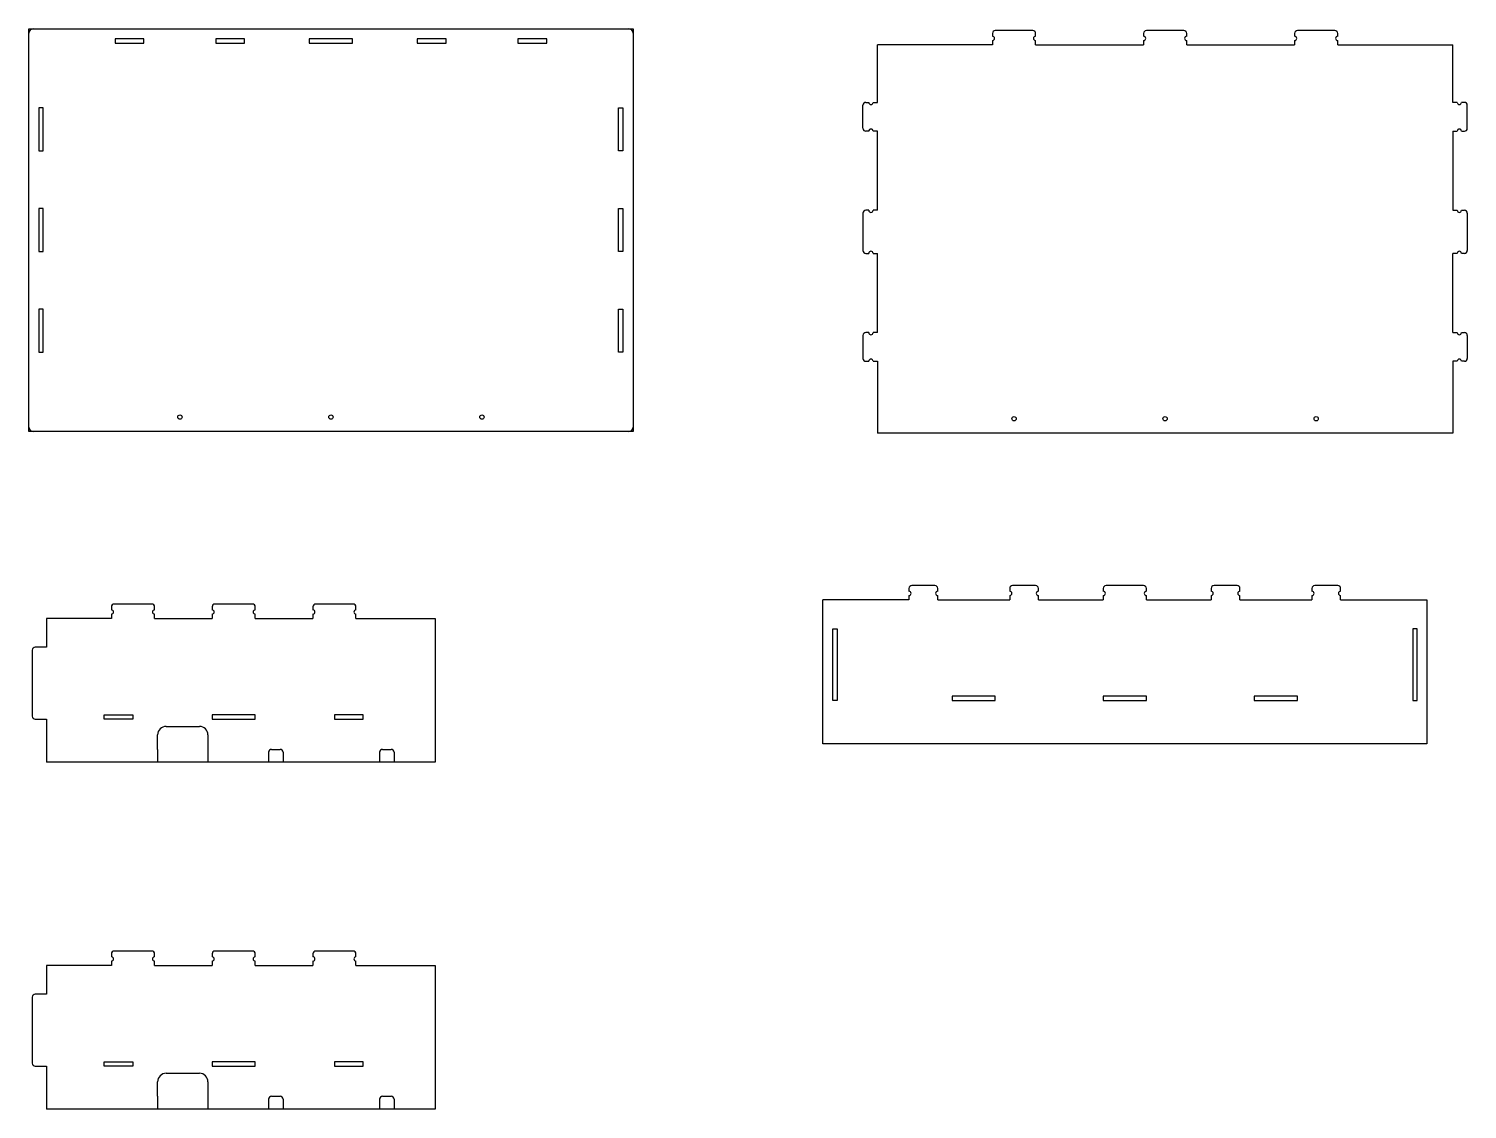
# Model space of a CAD drawing. Header units: millimetres. Extents: x 1934 to 2933, y 2847 to 3599.
import ezdxf

# ---------------------------------------------------------------- set-up
doc = ezdxf.new("R2010")
doc.units = ezdxf.units.MM
doc.header["$PDMODE"] = 2

msp = doc.modelspace()

# ---------------------------------------------------------------- linework, layer by layer
for p, q in [((1933.66, 3598.62), (2353.66, 3598.62)), ((1933.66, 3318.62), (1933.66, 3598.62)), ((2013.66, 3591.62), (1993.66, 3591.62)), ((1993.66, 3591.62), (1993.66, 3588.62)), ((2013.66, 3588.62), (2013.66, 3591.62)), ((2083.66, 3591.62), (2063.66, 3591.62)), ((2063.66, 3591.62), (2063.66, 3588.62)), ((2083.66, 3588.62), (2083.66, 3591.62)), ((2158.66, 3591.62), (2128.66, 3591.62)), ((2128.66, 3591.62), (2128.66, 3588.62)), ((2158.66, 3588.62), (2158.66, 3591.62)), ((2223.66, 3591.62), (2203.66, 3591.62)), ((2203.66, 3591.62), (2203.66, 3588.62)), ((2223.66, 3588.62), (2223.66, 3591.62)), ((2293.66, 3591.62), (2273.66, 3591.62)), ((2273.66, 3591.62), (2273.66, 3588.62)), ((2293.66, 3588.62), (2293.66, 3591.62)), ((2353.66, 3598.62), (2353.66, 3318.62)), ((2603.45, 3595.39), (2603.45, 3593.39)), ((2603.45, 3590.39), (2603.45, 3587.39)), ((2631.45, 3597.39), (2605.45, 3597.39)), ((2633.45, 3593.39), (2633.45, 3595.39)), ((2633.45, 3587.39), (2633.45, 3590.39)), ((2708.45, 3595.39), (2708.45, 3593.39)), ((2708.45, 3590.39), (2708.45, 3587.39)), ((2736.45, 3597.39), (2710.45, 3597.39)), ((2738.45, 3593.39), (2738.45, 3595.39)), ((2738.45, 3587.39), (2738.45, 3590.39)), ((2813.45, 3595.39), (2813.45, 3593.39)), ((2813.45, 3590.39), (2813.45, 3587.39)), ((2841.45, 3597.39), (2815.45, 3597.39)), ((2843.45, 3593.39), (2843.45, 3595.39)), ((2843.45, 3587.39), (2843.45, 3590.39)), ((1993.66, 3588.62), (2003.66, 3588.62)), ((2003.66, 3588.62), (2013.66, 3588.62)), ((2063.66, 3588.62), (2073.66, 3588.62)), ((2073.66, 3588.62), (2083.66, 3588.62)), ((2128.66, 3588.62), (2143.66, 3588.62)), ((2143.66, 3588.62), (2158.66, 3588.62)), ((2203.66, 3588.62), (2213.66, 3588.62)), ((2213.66, 3588.62), (2223.66, 3588.62)), ((2273.66, 3588.62), (2283.66, 3588.62)), ((2283.66, 3588.62), (2293.66, 3588.62)), ((2603.45, 3587.39), (2523.45, 3587.39)), ((2523.45, 3547.39), (2523.45, 3587.39)), ((2633.45, 3587.39), (2708.45, 3587.39)), ((2738.45, 3587.39), (2813.45, 3587.39)), ((2843.45, 3587.39), (2923.45, 3587.39)), ((2923.45, 3547.39), (2923.45, 3587.39)), ((1943.66, 3543.62), (1940.66, 3543.62)), ((1940.66, 3543.62), (1940.66, 3513.62)), ((1943.66, 3528.62), (1943.66, 3543.62)), ((2343.66, 3528.62), (2343.66, 3543.62)), ((2343.66, 3543.62), (2346.66, 3543.62)), ((2346.66, 3543.62), (2346.66, 3513.62)), ((2513.45, 3529.39), (2513.45, 3545.39)), ((2515.45, 3547.39), (2517.45, 3547.39)), ((2520.45, 3547.39), (2523.45, 3547.39)), ((2926.45, 3547.39), (2923.45, 3547.39)), ((2931.45, 3547.39), (2929.45, 3547.39)), ((2933.45, 3529.39), (2933.45, 3545.39)), ((1943.66, 3513.62), (1943.66, 3528.62)), ((2343.66, 3513.62), (2343.66, 3528.62)), ((2517.45, 3527.39), (2515.45, 3527.39)), ((2523.45, 3527.39), (2520.45, 3527.39)), ((2523.45, 3472.39), (2523.45, 3527.39)), ((2923.45, 3527.39), (2926.45, 3527.39)), ((2923.45, 3527.39), (2923.45, 3472.39)), ((2929.45, 3527.39), (2931.45, 3527.39)), ((1940.66, 3513.62), (1943.66, 3513.62)), ((2346.66, 3513.62), (2343.66, 3513.62)), ((1943.66, 3473.62), (1940.66, 3473.62)), ((1940.66, 3473.62), (1940.66, 3443.62)), ((1943.66, 3458.62), (1943.66, 3473.62)), ((2343.66, 3458.62), (2343.66, 3473.62)), ((2343.66, 3473.62), (2346.66, 3473.62)), ((2346.66, 3473.62), (2346.66, 3443.62)), ((2513.45, 3470.39), (2513.45, 3444.39)), ((2517.45, 3472.39), (2515.45, 3472.39)), ((2523.45, 3472.39), (2520.45, 3472.39)), ((2923.45, 3472.39), (2926.45, 3472.39)), ((2929.45, 3472.39), (2931.45, 3472.39)), ((2933.45, 3470.39), (2933.45, 3444.39)), ((1943.66, 3443.62), (1943.66, 3458.62)), ((2343.66, 3443.62), (2343.66, 3458.62)), ((1940.66, 3443.62), (1943.66, 3443.62)), ((2346.66, 3443.62), (2343.66, 3443.62)), ((2515.45, 3442.39), (2517.45, 3442.39)), ((2520.45, 3442.39), (2523.45, 3442.39)), ((2523.45, 3387.39), (2523.45, 3442.39)), ((2923.45, 3387.39), (2923.45, 3442.39)), ((2926.45, 3442.39), (2923.45, 3442.39)), ((2931.45, 3442.39), (2929.45, 3442.39)), ((1943.66, 3403.62), (1940.66, 3403.62)), ((1940.66, 3403.62), (1940.66, 3373.62)), ((1943.66, 3388.62), (1943.66, 3403.62)), ((2343.66, 3388.62), (2343.66, 3403.62)), ((2343.66, 3403.62), (2346.66, 3403.62)), ((2346.66, 3403.62), (2346.66, 3373.62)), ((1943.66, 3373.62), (1943.66, 3388.62)), ((2343.66, 3373.62), (2343.66, 3388.62)), ((2513.45, 3385.39), (2513.45, 3369.39)), ((2517.45, 3387.39), (2515.45, 3387.39)), ((2523.45, 3387.39), (2520.45, 3387.39)), ((2923.45, 3387.39), (2926.45, 3387.39)), ((2929.45, 3387.39), (2931.45, 3387.39)), ((2933.45, 3385.39), (2933.45, 3369.39)), ((1940.66, 3373.62), (1943.66, 3373.62)), ((2346.66, 3373.62), (2343.66, 3373.62)), ((2515.45, 3367.39), (2517.45, 3367.39)), ((2520.45, 3367.39), (2523.45, 3367.39)), ((2523.45, 3367.39), (2523.45, 3317.39)), ((2923.45, 3367.39), (2923.45, 3317.39)), ((2926.45, 3367.39), (2923.45, 3367.39)), ((2931.45, 3367.39), (2929.45, 3367.39)), ((2353.66, 3318.62), (1933.66, 3318.62)), ((2923.45, 3317.39), (2523.45, 3317.39)), ((2545.45, 3209.42), (2545.45, 3207.42)), ((2563.45, 3211.42), (2547.45, 3211.42)), ((2565.45, 3207.42), (2565.45, 3209.42)), ((2615.45, 3209.42), (2615.45, 3207.42)), ((2633.45, 3211.42), (2617.45, 3211.42)), ((2635.45, 3207.42), (2635.45, 3209.42)), ((2680.45, 3209.42), (2680.45, 3207.42)), ((2708.45, 3211.42), (2682.45, 3211.42)), ((2710.45, 3207.42), (2710.45, 3209.42)), ((2755.45, 3209.42), (2755.45, 3207.42)), ((2773.45, 3211.42), (2757.45, 3211.42)), ((2775.45, 3207.42), (2775.45, 3209.42)), ((2825.45, 3209.42), (2825.45, 3207.42)), ((2843.45, 3211.42), (2827.45, 3211.42)), ((2845.45, 3207.42), (2845.45, 3209.42)), ((2485.45, 3101.42), (2485.45, 3201.42)), ((2545.45, 3201.42), (2485.45, 3201.42)), ((2545.45, 3204.42), (2545.45, 3201.42)), ((2565.45, 3201.42), (2565.45, 3204.42)), ((2565.45, 3201.42), (2615.45, 3201.42)), ((2615.45, 3204.42), (2615.45, 3201.42)), ((2635.45, 3201.42), (2635.45, 3204.42)), ((2635.45, 3201.42), (2680.45, 3201.42)), ((2680.45, 3204.42), (2680.45, 3201.42)), ((2710.45, 3201.42), (2710.45, 3204.42)), ((2710.45, 3201.42), (2755.45, 3201.42)), ((2755.45, 3204.42), (2755.45, 3201.42)), ((2775.45, 3201.42), (2775.45, 3204.42)), ((2775.45, 3201.42), (2825.45, 3201.42)), ((2825.45, 3204.42), (2825.45, 3201.42)), ((2845.45, 3201.42), (2845.45, 3204.42)), ((2845.45, 3201.42), (2905.45, 3201.42)), ((2905.45, 3201.42), (2905.45, 3101.42)), ((1991.09, 3196.53), (1991.09, 3194.53)), ((1991.09, 3191.53), (1991.09, 3188.53)), ((2019.09, 3198.53), (1993.09, 3198.53)), ((2021.09, 3194.53), (2021.09, 3196.53)), ((2021.09, 3188.53), (2021.09, 3191.53)), ((2061.09, 3196.53), (2061.09, 3194.53)), ((2061.09, 3191.53), (2061.09, 3188.53)), ((2089.09, 3198.53), (2063.09, 3198.53)), ((2091.09, 3194.53), (2091.09, 3196.53)), ((2091.09, 3188.53), (2091.09, 3191.53)), ((2131.09, 3196.53), (2131.09, 3194.53)), ((2131.09, 3191.53), (2131.09, 3188.53)), ((2159.09, 3198.53), (2133.09, 3198.53)), ((2161.09, 3194.53), (2161.09, 3196.53)), ((2161.09, 3188.53), (2161.09, 3191.53)), ((1991.09, 3188.53), (1946.09, 3188.53)), ((1946.09, 3188.53), (1946.09, 3168.53)), ((2021.09, 3188.53), (2061.09, 3188.53)), ((2091.09, 3188.53), (2131.09, 3188.53)), ((2161.09, 3188.53), (2216.09, 3188.53)), ((2216.09, 3188.53), (2216.09, 3088.53)), ((2492.45, 3131.42), (2492.45, 3181.42)), ((2492.45, 3181.42), (2495.45, 3181.42)), ((2495.45, 3181.42), (2495.45, 3131.42)), ((2898.54, 3181.42), (2895.54, 3181.42)), ((2895.54, 3181.42), (2895.54, 3131.42)), ((2898.54, 3131.42), (2898.54, 3181.42)), ((1936.09, 3166.53), (1936.09, 3120.53)), ((1946.09, 3168.53), (1938.09, 3168.53)), ((2495.45, 3131.42), (2492.45, 3131.42)), ((2605.45, 3134.42), (2575.45, 3134.42)), ((2575.45, 3134.42), (2575.45, 3131.42)), ((2575.45, 3131.42), (2590.45, 3131.42)), ((2590.45, 3131.42), (2605.45, 3131.42)), ((2605.45, 3131.42), (2605.45, 3134.42)), ((2710.45, 3134.42), (2680.45, 3134.42)), ((2680.45, 3134.42), (2680.45, 3131.42)), ((2680.45, 3131.42), (2695.45, 3131.42)), ((2695.45, 3131.42), (2710.45, 3131.42)), ((2710.45, 3131.42), (2710.45, 3134.42)), ((2815.45, 3134.42), (2785.45, 3134.42)), ((2785.45, 3134.42), (2785.45, 3131.42)), ((2785.45, 3131.42), (2800.45, 3131.42)), ((2800.45, 3131.42), (2815.45, 3131.42)), ((2815.45, 3131.42), (2815.45, 3134.42)), ((2895.54, 3131.42), (2898.54, 3131.42)), ((1986.09, 3118.53), (1986.09, 3121.53)), ((1986.09, 3121.53), (2006.09, 3121.53)), ((2006.09, 3121.53), (2006.09, 3118.53)), ((2091.09, 3121.53), (2061.09, 3121.53)), ((2061.09, 3121.53), (2061.09, 3118.53)), ((2091.09, 3118.53), (2091.09, 3121.53)), ((2166.09, 3121.53), (2146.09, 3121.53)), ((2146.09, 3121.53), (2146.09, 3118.53)), ((2166.09, 3118.53), (2166.09, 3121.53)), ((1938.09, 3118.53), (1946.09, 3118.53)), ((1946.09, 3118.53), (1946.09, 3088.53)), ((2006.09, 3118.53), (1986.09, 3118.53)), ((2029.23, 3113.53), (2052.23, 3113.53)), ((2061.09, 3118.53), (2076.09, 3118.53)), ((2076.09, 3118.53), (2091.09, 3118.53)), ((2146.09, 3118.53), (2166.09, 3118.53)), ((2023.23, 3097.53), (2023.23, 3107.53)), ((2058.23, 3107.53), (2058.23, 3088.53)), ((2905.45, 3101.42), (2485.45, 3101.42)), ((2023.23, 3097.53), (2023.23, 3088.53)), ((2100.37, 3095.53), (2100.37, 3088.53)), ((2102.37, 3097.53), (2108.37, 3097.53)), ((2110.37, 3095.53), (2110.37, 3088.53)), ((2177.52, 3095.53), (2177.52, 3088.53)), ((2179.52, 3097.53), (2185.52, 3097.53)), ((2187.52, 3095.53), (2187.52, 3088.53)), ((2216.09, 3088.53), (1946.09, 3088.53)), ((1991.09, 2955.26), (1991.09, 2953.26)), ((1991.09, 2950.26), (1991.09, 2947.26)), ((2019.09, 2957.26), (1993.09, 2957.26)), ((2021.09, 2953.26), (2021.09, 2955.26)), ((2021.09, 2947.26), (2021.09, 2950.26)), ((2061.09, 2955.26), (2061.09, 2953.26)), ((2061.09, 2950.26), (2061.09, 2947.26)), ((2089.09, 2957.26), (2063.09, 2957.26)), ((2091.09, 2953.26), (2091.09, 2955.26)), ((2091.09, 2947.26), (2091.09, 2950.26)), ((2131.09, 2955.26), (2131.09, 2953.26)), ((2131.09, 2950.26), (2131.09, 2947.26)), ((2159.09, 2957.26), (2133.09, 2957.26)), ((2161.09, 2953.26), (2161.09, 2955.26)), ((2161.09, 2947.26), (2161.09, 2950.26)), ((1991.09, 2947.26), (1946.09, 2947.26)), ((1946.09, 2947.26), (1946.09, 2927.26)), ((2021.09, 2947.26), (2061.09, 2947.26)), ((2091.09, 2947.26), (2131.09, 2947.26)), ((2161.09, 2947.26), (2216.09, 2947.26)), ((2216.09, 2947.26), (2216.09, 2847.26)), ((1936.09, 2925.26), (1936.09, 2879.26)), ((1946.09, 2927.26), (1938.09, 2927.26)), ((1986.09, 2877.26), (1986.09, 2880.26)), ((1986.09, 2880.26), (2006.09, 2880.26)), ((2006.09, 2880.26), (2006.09, 2877.26)), ((2091.09, 2880.26), (2061.09, 2880.26)), ((2061.09, 2880.26), (2061.09, 2877.26)), ((2091.09, 2877.26), (2091.09, 2880.26)), ((2166.09, 2880.26), (2146.09, 2880.26)), ((2146.09, 2880.26), (2146.09, 2877.26)), ((2166.09, 2877.26), (2166.09, 2880.26)), ((1938.09, 2877.26), (1946.09, 2877.26)), ((1946.09, 2877.26), (1946.09, 2847.26)), ((2006.09, 2877.26), (1986.09, 2877.26)), ((2029.23, 2872.26), (2052.23, 2872.26)), ((2061.09, 2877.26), (2076.09, 2877.26)), ((2076.09, 2877.26), (2091.09, 2877.26)), ((2146.09, 2877.26), (2166.09, 2877.26)), ((2023.23, 2856.26), (2023.23, 2866.26)), ((2058.23, 2866.26), (2058.23, 2847.26)), ((2023.23, 2856.26), (2023.23, 2847.26)), ((2100.37, 2854.26), (2100.37, 2847.26)), ((2102.37, 2856.26), (2108.37, 2856.26)), ((2110.37, 2854.26), (2110.37, 2847.26)), ((2177.52, 2854.26), (2177.52, 2847.26)), ((2179.52, 2856.26), (2185.52, 2856.26)), ((2187.52, 2854.26), (2187.52, 2847.26)), ((2216.09, 2847.26), (1946.09, 2847.26))]:
    msp.add_line(p, q)
for centre in [(2038.66, 3328.62), (2143.66, 3328.62), (2248.66, 3328.62), (2618.45, 3327.39), (2723.45, 3327.39), (2828.45, 3327.39)]:
    msp.add_circle(centre, 1.5)
for centre, radius, start, end in [((1936.66, 3595.62), 3, 90, 180), ((2350.66, 3595.62), 3, 0, 90), ((2605.45, 3595.39), 2, 90, 180), ((2603.45, 3591.89), 1.5, 270, 90), ((2631.45, 3595.39), 2, 0, 90), ((2633.45, 3591.89), 1.5, 90, 270), ((2710.45, 3595.39), 2, 90, 180), ((2708.45, 3591.89), 1.5, 270, 90), ((2736.45, 3595.39), 2, 0, 90), ((2738.45, 3591.89), 1.5, 90, 270), ((2815.45, 3595.39), 2, 90, 180), ((2813.45, 3591.89), 1.5, 270, 90), ((2841.45, 3595.39), 2, 0, 90), ((2843.45, 3591.89), 1.5, 90, 270), ((2515.45, 3545.39), 2, 90, 180), ((2518.95, 3547.39), 1.5, 180, 0), ((2927.95, 3547.39), 1.5, 180, 0), ((2931.45, 3545.39), 2, 0, 90), ((2515.45, 3529.39), 2, 180, 270), ((2931.45, 3529.39), 2, 270, 0), ((2518.95, 3527.39), 1.5, 0, 180), ((2927.95, 3527.39), 1.5, 0, 180), ((2515.45, 3470.39), 2, 90, 180), ((2518.95, 3472.39), 1.5, 180, 0), ((2927.95, 3472.39), 1.5, 180, 0), ((2931.45, 3470.39), 2, 0, 90), ((2515.45, 3444.39), 2, 180, 270), ((2518.95, 3442.39), 1.5, 0, 180), ((2927.95, 3442.39), 1.5, 0, 180), ((2931.45, 3444.39), 2, 270, 0), ((2515.45, 3385.39), 2, 90, 180), ((2518.95, 3387.39), 1.5, 180, 0), ((2927.95, 3387.39), 1.5, 180, 0), ((2931.45, 3385.39), 2, 0, 90), ((2515.45, 3369.39), 2, 180, 270), ((2931.45, 3369.39), 2, 270, 0), ((2518.95, 3367.39), 1.5, 0, 180), ((2927.95, 3367.39), 1.5, 0, 180), ((1936.66, 3321.62), 3, 180, 270), ((2350.66, 3321.62), 3, 270, 360), ((2547.45, 3209.42), 2, 90, 180), ((2563.45, 3209.42), 2, 0, 90), ((2617.45, 3209.42), 2, 90, 180), ((2633.45, 3209.42), 2, 0, 90), ((2682.45, 3209.42), 2, 90, 180), ((2708.45, 3209.42), 2, 0, 90), ((2757.45, 3209.42), 2, 90, 180), ((2773.45, 3209.42), 2, 0, 90), ((2827.45, 3209.42), 2, 90, 180), ((2843.45, 3209.42), 2, 0, 90), ((2545.45, 3205.92), 1.5, 270, 90), ((2565.45, 3205.92), 1.5, 90, 270), ((2615.45, 3205.92), 1.5, 270, 90), ((2635.45, 3205.92), 1.5, 90, 270), ((2680.45, 3205.92), 1.5, 270, 90), ((2710.45, 3205.92), 1.5, 90, 270), ((2755.45, 3205.92), 1.5, 270, 90), ((2775.45, 3205.92), 1.5, 90, 270), ((2825.45, 3205.92), 1.5, 270, 90), ((2845.45, 3205.92), 1.5, 90, 270), ((1993.09, 3196.53), 2, 90, 180), ((1991.09, 3193.03), 1.5, 270, 90), ((2019.09, 3196.53), 2, 0, 90), ((2021.09, 3193.03), 1.5, 90, 270), ((2063.09, 3196.53), 2, 90, 180), ((2061.09, 3193.03), 1.5, 270, 90), ((2089.09, 3196.53), 2, 0, 90), ((2091.09, 3193.03), 1.5, 90, 270), ((2133.09, 3196.53), 2, 90, 180), ((2131.09, 3193.03), 1.5, 270, 90), ((2159.09, 3196.53), 2, 0, 90), ((2161.09, 3193.03), 1.5, 90, 270), ((1938.09, 3166.53), 2, 90, 180), ((1938.09, 3120.53), 2, 180, 270), ((2029.23, 3107.53), 6, 90, 180), ((2052.23, 3107.53), 6, 0, 90), ((2102.37, 3095.53), 2, 90, 180), ((2108.37, 3095.53), 2, 0, 90), ((2179.52, 3095.53), 2, 90, 180), ((2185.52, 3095.53), 2, 0, 90), ((1993.09, 2955.26), 2, 90, 180), ((1991.09, 2951.76), 1.5, 270, 90), ((2019.09, 2955.26), 2, 0, 90), ((2021.09, 2951.76), 1.5, 90, 270), ((2063.09, 2955.26), 2, 90, 180), ((2061.09, 2951.76), 1.5, 270, 90), ((2089.09, 2955.26), 2, 0, 90), ((2091.09, 2951.76), 1.5, 90, 270), ((2133.09, 2955.26), 2, 90, 180), ((2131.09, 2951.76), 1.5, 270, 90), ((2159.09, 2955.26), 2, 0, 90), ((2161.09, 2951.76), 1.5, 90, 270), ((1938.09, 2925.26), 2, 90, 180), ((1938.09, 2879.26), 2, 180, 270), ((2029.23, 2866.26), 6, 90, 180), ((2052.23, 2866.26), 6, 0, 90), ((2102.37, 2854.26), 2, 90, 180), ((2108.37, 2854.26), 2, 0, 90), ((2179.52, 2854.26), 2, 90, 180), ((2185.52, 2854.26), 2, 0, 90)]:
    msp.add_arc(centre, radius, start, end)
at = {"layer": 'Defpoints'}
for p in [(2006.09, 3198.53), (2076.09, 3198.53), (2146.09, 3198.53), (2006.09, 2957.26), (2076.09, 2957.26), (2146.09, 2957.26)]:
    msp.add_point(p, dxfattribs=at)

doc.saveas('drawing.dxf')
